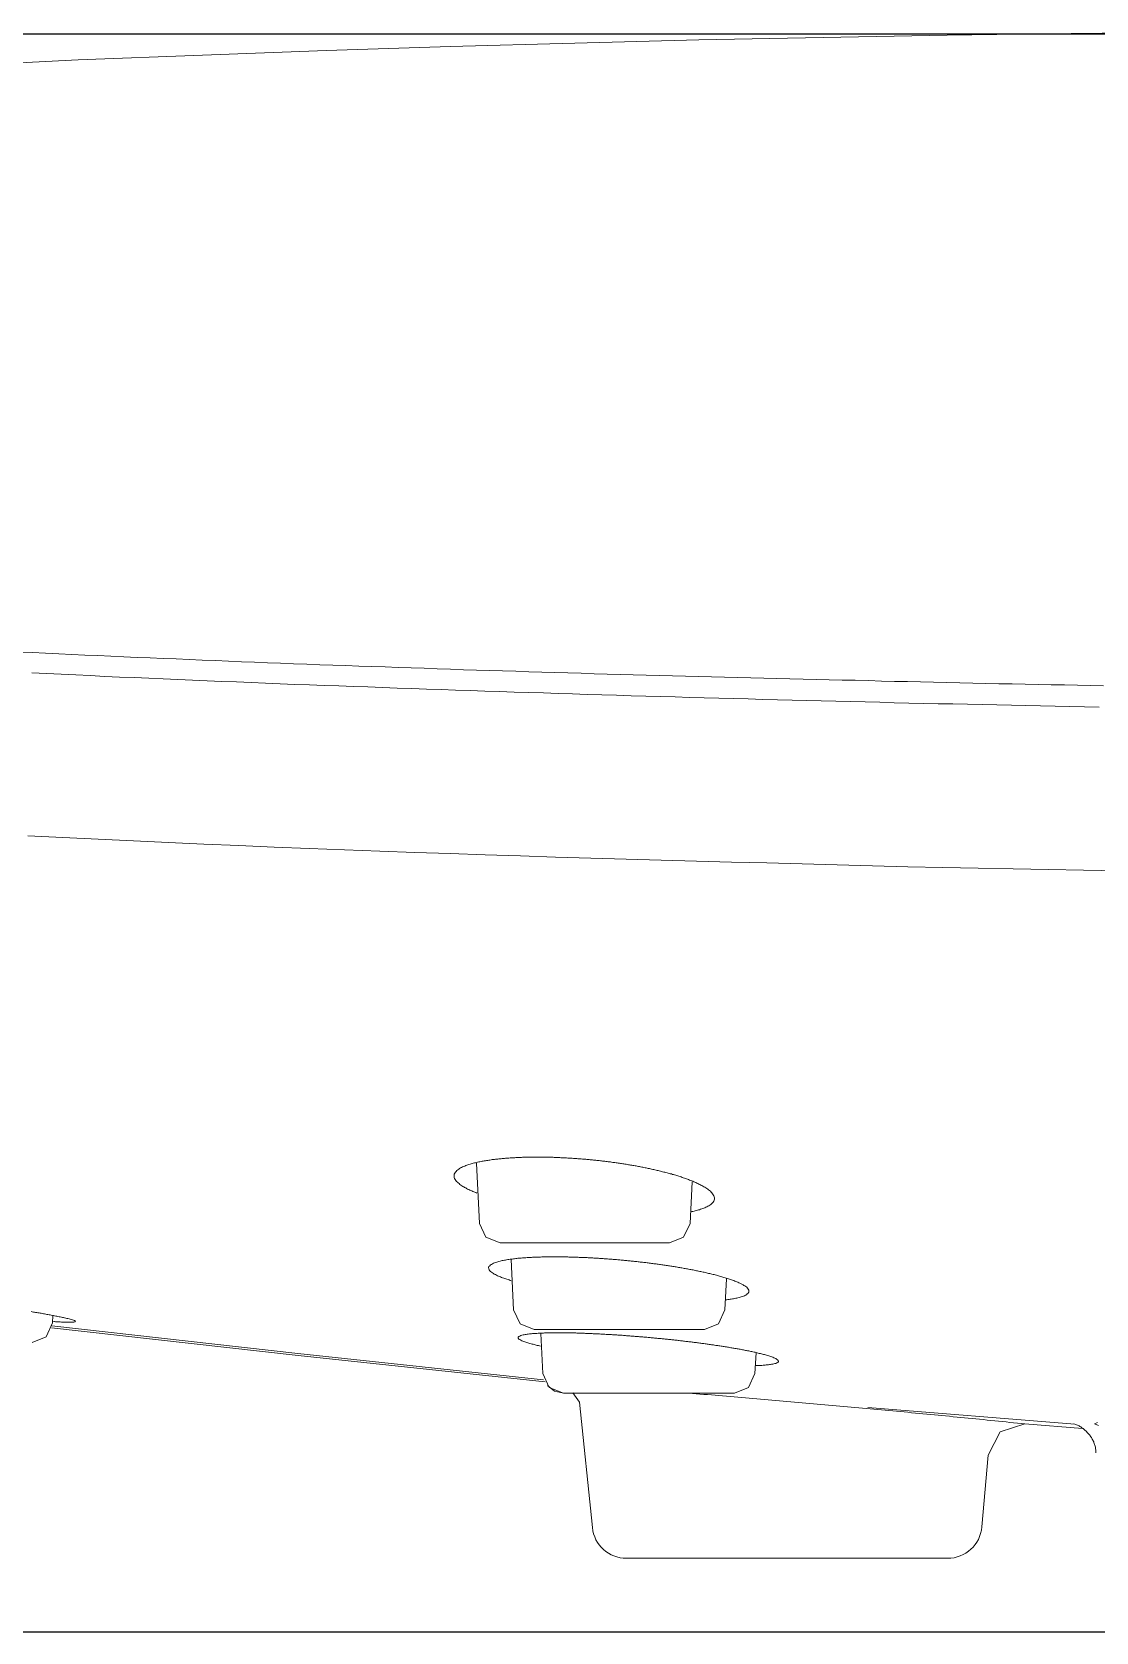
# Model space of a CAD drawing. Extents: x -5208 to -4788, y -2139 to -1842.
# Drawn here: x -5028.99 to -5013.46, y -1953.16 to -1929.83 of the extents above; entities that cross this region are included whole.
import ezdxf

# ---------------------------------------------------------------- set-up
doc = ezdxf.new("R2010")
doc.units = 0
doc.header["$LTSCALE"] = 7
doc.layers.add('D', color=2, linetype='CONTINUOUS')
doc.layers.add('Trimetric', color=7, linetype='CONTINUOUS')

msp = doc.modelspace()

# ---------------------------------------------------------------- linework, layer by layer
at = {"layer": 'D'}
for p, q in [((-5003.92, -1929.863), (-5074.731, -1929.863)), ((-5006.358, -1953.165), (-5074.731, -1953.165))]:
    msp.add_line(p, q, dxfattribs=at)
at = {"layer": 'Trimetric', "color": 0, "linetype": 'Continuous', "lineweight": 18}
for points in [[(-5030.124, -1930.327), (-5028.314, -1930.237), (-5026.503, -1930.166), (-5024.692, -1930.1), (-5022.881, -1930.042), (-5021.07, -1929.992), (-5019.258, -1929.944), (-5017.446, -1929.909), (-5015.635, -1929.874), (-5013.823, -1929.853), (-5012.011, -1929.833), (-5010.199, -1929.829), (-5008.386, -1929.837), (-5006.574, -1929.845), (-5004.762, -1929.853), (-5002.95, -1929.862), (-5001.139, -1929.913), (-4999.327, -1929.964), (-4997.516, -1930.016), (-4995.705, -1930.067), (-4993.894, -1930.138), (-4992.084, -1930.232), (-4990.275, -1930.326)], [(-5029.172, -1938.872), (-5028.981, -1938.881), (-5028.791, -1938.889), (-5028.6, -1938.898), (-5028.41, -1938.907), (-5028.219, -1938.916), (-5028.029, -1938.925), (-5027.838, -1938.934), (-5027.648, -1938.943), (-5027.457, -1938.951), (-5027.267, -1938.959), (-5027.076, -1938.967), (-5026.886, -1938.974), (-5026.695, -1938.982), (-5026.505, -1938.99), (-5026.314, -1938.997), (-5026.124, -1939.005), (-5025.933, -1939.013), (-5025.743, -1939.02), (-5025.552, -1939.028), (-5025.362, -1939.036), (-5025.171, -1939.043), (-5024.981, -1939.05), (-5024.79, -1939.057), (-5024.599, -1939.064), (-5024.409, -1939.07), (-5024.218, -1939.077), (-5024.028, -1939.084), (-5023.837, -1939.09), (-5023.647, -1939.097), (-5023.456, -1939.104), (-5023.266, -1939.11), (-5023.075, -1939.117), (-5022.884, -1939.124), (-5022.694, -1939.13), (-5022.503, -1939.136), (-5022.313, -1939.142), (-5022.122, -1939.147), (-5021.931, -1939.153), (-5021.741, -1939.159), (-5021.55, -1939.165), (-5021.36, -1939.171), (-5021.169, -1939.176), (-5020.978, -1939.182), (-5020.788, -1939.188), (-5020.597, -1939.194), (-5020.407, -1939.2), (-5020.216, -1939.204), (-5020.025, -1939.209), (-5019.835, -1939.214), (-5019.644, -1939.219), (-5019.454, -1939.223), (-5019.263, -1939.228), (-5019.072, -1939.233), (-5018.882, -1939.238), (-5018.691, -1939.243), (-5018.5, -1939.247), (-5018.31, -1939.252), (-5018.119, -1939.257), (-5017.929, -1939.262), (-5017.738, -1939.266), (-5017.547, -1939.271), (-5017.357, -1939.276), (-5017.166, -1939.281), (-5016.975, -1939.285), (-5016.785, -1939.29), (-5016.594, -1939.295), (-5016.404, -1939.3), (-5016.213, -1939.304), (-5016.022, -1939.309), (-5015.832, -1939.314), (-5015.641, -1939.319), (-5015.45, -1939.323), (-5015.26, -1939.326), (-5015.069, -1939.33), (-5014.879, -1939.334), (-5014.688, -1939.338), (-5014.497, -1939.342), (-5014.307, -1939.346), (-5014.116, -1939.35), (-5013.925, -1939.353), (-5013.735, -1939.357), (-5013.544, -1939.361), (-5013.353, -1939.365)], [(-5028.992, -1939.175), (-5028.778, -1939.186), (-5028.565, -1939.196), (-5028.352, -1939.206), (-5028.139, -1939.217), (-5027.926, -1939.227), (-5027.712, -1939.237), (-5027.499, -1939.246), (-5027.286, -1939.255), (-5027.073, -1939.264), (-5026.859, -1939.273), (-5026.646, -1939.282), (-5026.433, -1939.291), (-5026.219, -1939.3), (-5026.006, -1939.309), (-5025.793, -1939.318), (-5025.58, -1939.327), (-5025.366, -1939.336), (-5025.153, -1939.344), (-5024.94, -1939.351), (-5024.726, -1939.359), (-5024.513, -1939.367), (-5024.3, -1939.375), (-5024.087, -1939.382), (-5023.873, -1939.39), (-5023.66, -1939.398), (-5023.447, -1939.406), (-5023.233, -1939.414), (-5023.02, -1939.421), (-5022.807, -1939.429), (-5022.593, -1939.435), (-5022.38, -1939.442), (-5022.167, -1939.449), (-5021.953, -1939.456), (-5021.74, -1939.463), (-5021.527, -1939.469), (-5021.313, -1939.476), (-5021.1, -1939.483), (-5020.887, -1939.49), (-5020.673, -1939.496), (-5020.46, -1939.503), (-5020.246, -1939.509), (-5020.033, -1939.515), (-5019.82, -1939.522), (-5019.606, -1939.528), (-5019.393, -1939.534), (-5019.18, -1939.54), (-5018.966, -1939.546), (-5018.753, -1939.551), (-5018.54, -1939.557), (-5018.326, -1939.563), (-5018.113, -1939.569), (-5017.899, -1939.574), (-5017.686, -1939.58), (-5017.473, -1939.585), (-5017.259, -1939.59), (-5017.046, -1939.596), (-5016.832, -1939.601), (-5016.619, -1939.606), (-5016.406, -1939.611), (-5016.192, -1939.616), (-5015.979, -1939.621), (-5015.765, -1939.626), (-5015.552, -1939.63), (-5015.339, -1939.635), (-5015.125, -1939.639), (-5014.912, -1939.644), (-5014.698, -1939.648), (-5014.485, -1939.653), (-5014.272, -1939.657), (-5014.058, -1939.662), (-5013.845, -1939.666), (-5013.631, -1939.671), (-5013.418, -1939.675)], [(-5022.496, -1946.763), (-5022.511, -1946.757), (-5022.527, -1946.751), (-5022.542, -1946.745), (-5022.557, -1946.738), (-5022.572, -1946.732), (-5022.587, -1946.725), (-5022.602, -1946.719), (-5022.617, -1946.712), (-5022.632, -1946.704), (-5022.647, -1946.697), (-5022.661, -1946.689), (-5022.676, -1946.681), (-5022.69, -1946.673), (-5022.704, -1946.665), (-5022.718, -1946.656), (-5022.732, -1946.647), (-5022.745, -1946.637), (-5022.758, -1946.626), (-5022.77, -1946.615), (-5022.782, -1946.604), (-5022.795, -1946.593), (-5022.804, -1946.58), (-5022.813, -1946.566), (-5022.822, -1946.552), (-5022.828, -1946.537), (-5022.83, -1946.52), (-5022.83, -1946.504), (-5022.827, -1946.488), (-5022.82, -1946.473), (-5022.81, -1946.46), (-5022.8, -1946.447), (-5022.789, -1946.435), (-5022.775, -1946.425), (-5022.762, -1946.415), (-5022.749, -1946.405), (-5022.735, -1946.397), (-5022.72, -1946.389), (-5022.706, -1946.382), (-5022.691, -1946.375), (-5022.675, -1946.369), (-5022.66, -1946.363), (-5022.644, -1946.357), (-5022.629, -1946.352), (-5022.613, -1946.346), (-5022.597, -1946.342), (-5022.582, -1946.337), (-5022.566, -1946.333), (-5022.55, -1946.329), (-5022.534, -1946.324), (-5022.518, -1946.32), (-5022.502, -1946.316), (-5022.486, -1946.313), (-5022.47, -1946.31), (-5022.453, -1946.306), (-5022.437, -1946.303), (-5022.421, -1946.3), (-5022.405, -1946.296), (-5022.389, -1946.294), (-5022.372, -1946.291), (-5022.356, -1946.288), (-5022.34, -1946.286), (-5022.324, -1946.283), (-5022.307, -1946.281), (-5022.291, -1946.279), (-5022.275, -1946.276), (-5022.258, -1946.274), (-5022.242, -1946.272), (-5022.226, -1946.27), (-5022.209, -1946.268), (-5022.193, -1946.267), (-5022.176, -1946.265), (-5022.16, -1946.263), (-5022.144, -1946.262), (-5022.127, -1946.26), (-5022.111, -1946.259), (-5022.094, -1946.257), (-5022.078, -1946.256), (-5022.061, -1946.255), (-5022.045, -1946.253), (-5022.029, -1946.252), (-5022.012, -1946.251), (-5021.996, -1946.25), (-5021.979, -1946.249), (-5021.963, -1946.248), (-5021.946, -1946.247), (-5021.93, -1946.246), (-5021.913, -1946.245), (-5021.897, -1946.245), (-5021.88, -1946.244), (-5021.864, -1946.243), (-5021.847, -1946.243), (-5021.831, -1946.242), (-5021.814, -1946.242), (-5021.798, -1946.241), (-5021.782, -1946.241), (-5021.765, -1946.241), (-5021.749, -1946.241), (-5021.732, -1946.24), (-5021.716, -1946.24), (-5021.699, -1946.24), (-5021.683, -1946.239), (-5021.666, -1946.239), (-5021.65, -1946.239), (-5021.633, -1946.239), (-5021.617, -1946.239), (-5021.6, -1946.239), (-5021.584, -1946.239), (-5021.567, -1946.239), (-5021.551, -1946.24), (-5021.534, -1946.24), (-5021.518, -1946.24), (-5021.501, -1946.24), (-5021.485, -1946.24), (-5021.468, -1946.24), (-5021.452, -1946.241), (-5021.435, -1946.241), (-5021.419, -1946.242), (-5021.402, -1946.242), (-5021.386, -1946.242), (-5021.369, -1946.243), (-5021.353, -1946.244), (-5021.336, -1946.244), (-5021.32, -1946.245), (-5021.304, -1946.245), (-5021.287, -1946.246), (-5021.271, -1946.247), (-5021.254, -1946.247), (-5021.238, -1946.248), (-5021.221, -1946.249), (-5021.205, -1946.25), (-5021.188, -1946.251), (-5021.172, -1946.252), (-5021.155, -1946.253), (-5021.139, -1946.254), (-5021.122, -1946.255), (-5021.106, -1946.256), (-5021.089, -1946.257), (-5021.073, -1946.258), (-5021.057, -1946.259), (-5021.04, -1946.26), (-5021.024, -1946.262), (-5021.007, -1946.263), (-5020.991, -1946.264), (-5020.974, -1946.265), (-5020.958, -1946.267), (-5020.942, -1946.268), (-5020.925, -1946.269), (-5020.909, -1946.271), (-5020.892, -1946.272), (-5020.876, -1946.274), (-5020.859, -1946.275), (-5020.843, -1946.277), (-5020.827, -1946.278), (-5020.81, -1946.28), (-5020.794, -1946.282), (-5020.777, -1946.283), (-5020.761, -1946.285), (-5020.745, -1946.287), (-5020.728, -1946.289), (-5020.712, -1946.29), (-5020.695, -1946.292), (-5020.679, -1946.294), (-5020.663, -1946.296), (-5020.646, -1946.298), (-5020.63, -1946.3), (-5020.614, -1946.302), (-5020.597, -1946.304), (-5020.581, -1946.306), (-5020.564, -1946.308), (-5020.548, -1946.31), (-5020.532, -1946.312), (-5020.515, -1946.315), (-5020.499, -1946.317), (-5020.483, -1946.319), (-5020.466, -1946.321), (-5020.45, -1946.324), (-5020.434, -1946.326), (-5020.417, -1946.328), (-5020.401, -1946.331), (-5020.385, -1946.333), (-5020.369, -1946.336), (-5020.352, -1946.338), (-5020.336, -1946.341), (-5020.32, -1946.344), (-5020.303, -1946.346), (-5020.287, -1946.349), (-5020.271, -1946.351), (-5020.255, -1946.354), (-5020.238, -1946.357), (-5020.222, -1946.36), (-5020.206, -1946.363), (-5020.19, -1946.365), (-5020.173, -1946.368), (-5020.157, -1946.371), (-5020.141, -1946.374), (-5020.125, -1946.377), (-5020.109, -1946.38), (-5020.092, -1946.384), (-5020.076, -1946.387), (-5020.06, -1946.39), (-5020.044, -1946.393), (-5020.028, -1946.397), (-5020.012, -1946.4), (-5019.996, -1946.404), (-5019.979, -1946.407), (-5019.963, -1946.411), (-5019.947, -1946.414), (-5019.931, -1946.418), (-5019.915, -1946.421), (-5019.899, -1946.425), (-5019.883, -1946.428), (-5019.867, -1946.432), (-5019.851, -1946.436), (-5019.835, -1946.44), (-5019.819, -1946.444), (-5019.803, -1946.448), (-5019.787, -1946.452), (-5019.771, -1946.456), (-5019.755, -1946.46), (-5019.739, -1946.464), (-5019.723, -1946.468), (-5019.707, -1946.472), (-5019.691, -1946.477), (-5019.675, -1946.481), (-5019.659, -1946.485), (-5019.643, -1946.49), (-5019.627, -1946.494), (-5019.612, -1946.499), (-5019.596, -1946.504), (-5019.58, -1946.509), (-5019.564, -1946.513), (-5019.549, -1946.518), (-5019.533, -1946.523), (-5019.517, -1946.528), (-5019.502, -1946.534), (-5019.486, -1946.539), (-5019.47, -1946.544), (-5019.455, -1946.55), (-5019.439, -1946.556), (-5019.424, -1946.562), (-5019.409, -1946.567), (-5019.393, -1946.573), (-5019.378, -1946.579), (-5019.362, -1946.585), (-5019.347, -1946.591), (-5019.332, -1946.598), (-5019.317, -1946.604), (-5019.302, -1946.611), (-5019.287, -1946.618), (-5019.272, -1946.625), (-5019.257, -1946.631), (-5019.242, -1946.639), (-5019.227, -1946.646), (-5019.213, -1946.654), (-5019.198, -1946.662), (-5019.184, -1946.67), (-5019.17, -1946.679), (-5019.156, -1946.688), (-5019.142, -1946.697), (-5019.129, -1946.706), (-5019.116, -1946.716), (-5019.103, -1946.727), (-5019.09, -1946.737), (-5019.079, -1946.749), (-5019.067, -1946.761), (-5019.057, -1946.774), (-5019.048, -1946.788), (-5019.04, -1946.802), (-5019.035, -1946.817), (-5019.031, -1946.834), (-5019.032, -1946.85), (-5019.035, -1946.866), (-5019.041, -1946.881), (-5019.05, -1946.896), (-5019.06, -1946.908), (-5019.072, -1946.92), (-5019.084, -1946.931), (-5019.098, -1946.94), (-5019.112, -1946.949), (-5019.126, -1946.956), (-5019.141, -1946.964), (-5019.156, -1946.971), (-5019.171, -1946.978), (-5019.186, -1946.984), (-5019.202, -1946.989), (-5019.217, -1946.995), (-5019.233, -1947), (-5019.248, -1947.006), (-5019.264, -1947.01), (-5019.28, -1947.015), (-5019.296, -1947.019), (-5019.312, -1947.023), (-5019.328, -1947.027), (-5019.344, -1947.031), (-5019.36, -1947.034), (-5019.376, -1947.037)], [(-5022.459, -1947.205), (-5022.505, -1946.327)], [(-5019.355, -1946.598), (-5019.387, -1947.205)], [(-5022.16, -1947.49), (-5022.366, -1947.407), (-5022.459, -1947.206)], [(-5019.686, -1947.49), (-5019.48, -1947.407), (-5019.387, -1947.206)], [(-5022.16, -1947.49), (-5022.138, -1947.49), (-5022.117, -1947.49), (-5022.096, -1947.49), (-5022.074, -1947.49), (-5022.053, -1947.49), (-5022.032, -1947.49), (-5022.01, -1947.49), (-5021.989, -1947.49), (-5021.968, -1947.49), (-5021.946, -1947.49), (-5021.925, -1947.49), (-5021.904, -1947.49), (-5021.883, -1947.49), (-5021.861, -1947.49), (-5021.84, -1947.49), (-5021.819, -1947.49), (-5021.797, -1947.49), (-5021.776, -1947.49), (-5021.755, -1947.49), (-5021.733, -1947.49), (-5021.712, -1947.49), (-5021.691, -1947.49), (-5021.669, -1947.49), (-5021.648, -1947.49), (-5021.627, -1947.49), (-5021.605, -1947.49), (-5021.584, -1947.49), (-5021.563, -1947.49), (-5021.541, -1947.49), (-5021.52, -1947.49), (-5021.499, -1947.49), (-5021.477, -1947.49), (-5021.456, -1947.49), (-5021.435, -1947.49), (-5021.413, -1947.49), (-5021.392, -1947.49), (-5021.371, -1947.49), (-5021.349, -1947.49), (-5021.328, -1947.49), (-5021.307, -1947.49), (-5021.285, -1947.49), (-5021.264, -1947.49), (-5021.243, -1947.49), (-5021.221, -1947.49), (-5021.2, -1947.49), (-5021.179, -1947.49), (-5021.158, -1947.49), (-5021.136, -1947.49), (-5021.115, -1947.49), (-5021.094, -1947.49), (-5021.072, -1947.49), (-5021.051, -1947.49), (-5021.03, -1947.49), (-5021.008, -1947.49), (-5020.987, -1947.49), (-5020.966, -1947.49), (-5020.944, -1947.49), (-5020.923, -1947.49), (-5020.902, -1947.49), (-5020.88, -1947.49), (-5020.859, -1947.49), (-5020.838, -1947.49), (-5020.816, -1947.49), (-5020.795, -1947.49), (-5020.774, -1947.49), (-5020.752, -1947.49), (-5020.731, -1947.49), (-5020.71, -1947.49), (-5020.688, -1947.49), (-5020.667, -1947.49), (-5020.646, -1947.49), (-5020.624, -1947.49), (-5020.603, -1947.49), (-5020.582, -1947.49), (-5020.56, -1947.49), (-5020.539, -1947.49), (-5020.518, -1947.49), (-5020.496, -1947.49), (-5020.475, -1947.49), (-5020.454, -1947.49), (-5020.432, -1947.49), (-5020.411, -1947.49), (-5020.39, -1947.49), (-5020.369, -1947.49), (-5020.347, -1947.49), (-5020.326, -1947.49), (-5020.305, -1947.49), (-5020.283, -1947.49), (-5020.262, -1947.49), (-5020.241, -1947.49), (-5020.219, -1947.49), (-5020.198, -1947.49), (-5020.177, -1947.49), (-5020.155, -1947.49), (-5020.134, -1947.49), (-5020.113, -1947.49), (-5020.091, -1947.49), (-5020.07, -1947.49), (-5020.049, -1947.49), (-5020.027, -1947.49), (-5020.006, -1947.49), (-5019.985, -1947.49), (-5019.963, -1947.49), (-5019.942, -1947.49), (-5019.921, -1947.49), (-5019.899, -1947.49), (-5019.878, -1947.49), (-5019.857, -1947.49), (-5019.835, -1947.49), (-5019.814, -1947.49), (-5019.793, -1947.49), (-5019.771, -1947.49), (-5019.75, -1947.49), (-5019.729, -1947.49), (-5019.707, -1947.49), (-5019.686, -1947.49)], [(-5021.996, -1948.041), (-5022.012, -1948.036), (-5022.028, -1948.031), (-5022.043, -1948.026), (-5022.059, -1948.021), (-5022.075, -1948.016), (-5022.091, -1948.01), (-5022.106, -1948.005), (-5022.122, -1947.999), (-5022.137, -1947.993), (-5022.153, -1947.987), (-5022.168, -1947.981), (-5022.183, -1947.974), (-5022.198, -1947.968), (-5022.213, -1947.961), (-5022.228, -1947.953), (-5022.243, -1947.945), (-5022.257, -1947.936), (-5022.271, -1947.927), (-5022.284, -1947.918), (-5022.297, -1947.907), (-5022.308, -1947.895), (-5022.319, -1947.882), (-5022.325, -1947.867), (-5022.326, -1947.851), (-5022.321, -1947.835), (-5022.31, -1947.823), (-5022.298, -1947.812), (-5022.284, -1947.803), (-5022.269, -1947.795), (-5022.255, -1947.787), (-5022.239, -1947.781), (-5022.224, -1947.775), (-5022.208, -1947.77), (-5022.192, -1947.765), (-5022.176, -1947.761), (-5022.16, -1947.756), (-5022.144, -1947.753), (-5022.128, -1947.749), (-5022.112, -1947.746), (-5022.095, -1947.743), (-5022.079, -1947.74), (-5022.063, -1947.737), (-5022.046, -1947.734), (-5022.03, -1947.732), (-5022.014, -1947.729), (-5021.997, -1947.727), (-5021.981, -1947.725), (-5021.964, -1947.723), (-5021.948, -1947.721), (-5021.931, -1947.719), (-5021.915, -1947.717), (-5021.899, -1947.715), (-5021.882, -1947.714), (-5021.866, -1947.712), (-5021.849, -1947.711), (-5021.833, -1947.71), (-5021.816, -1947.708), (-5021.8, -1947.707), (-5021.783, -1947.706), (-5021.766, -1947.705), (-5021.75, -1947.704), (-5021.733, -1947.703), (-5021.717, -1947.702), (-5021.7, -1947.701), (-5021.684, -1947.7), (-5021.667, -1947.7), (-5021.651, -1947.699), (-5021.634, -1947.698), (-5021.618, -1947.698), (-5021.601, -1947.697), (-5021.584, -1947.696), (-5021.568, -1947.696), (-5021.551, -1947.695), (-5021.535, -1947.695), (-5021.518, -1947.695), (-5021.502, -1947.694), (-5021.485, -1947.694), (-5021.468, -1947.694), (-5021.452, -1947.694), (-5021.435, -1947.694), (-5021.419, -1947.693), (-5021.402, -1947.693), (-5021.386, -1947.693), (-5021.369, -1947.693), (-5021.352, -1947.693), (-5021.336, -1947.693), (-5021.319, -1947.693), (-5021.303, -1947.694), (-5021.286, -1947.694), (-5021.27, -1947.694), (-5021.253, -1947.694), (-5021.236, -1947.695), (-5021.22, -1947.695), (-5021.203, -1947.695), (-5021.187, -1947.695), (-5021.17, -1947.695), (-5021.154, -1947.696), (-5021.137, -1947.696), (-5021.12, -1947.697), (-5021.104, -1947.697), (-5021.087, -1947.698), (-5021.071, -1947.698), (-5021.054, -1947.699), (-5021.038, -1947.699), (-5021.021, -1947.7), (-5021.005, -1947.701), (-5020.988, -1947.701), (-5020.971, -1947.702), (-5020.955, -1947.702), (-5020.938, -1947.703), (-5020.922, -1947.704), (-5020.905, -1947.705), (-5020.889, -1947.705), (-5020.872, -1947.706), (-5020.856, -1947.707), (-5020.839, -1947.708), (-5020.822, -1947.709), (-5020.806, -1947.71), (-5020.789, -1947.711), (-5020.773, -1947.712), (-5020.756, -1947.713), (-5020.74, -1947.714), (-5020.723, -1947.715), (-5020.707, -1947.716), (-5020.69, -1947.717), (-5020.674, -1947.718), (-5020.657, -1947.719), (-5020.641, -1947.72), (-5020.624, -1947.721), (-5020.608, -1947.723), (-5020.591, -1947.724), (-5020.574, -1947.725), (-5020.558, -1947.726), (-5020.541, -1947.728), (-5020.525, -1947.729), (-5020.508, -1947.73), (-5020.492, -1947.732), (-5020.475, -1947.733), (-5020.459, -1947.734), (-5020.442, -1947.736), (-5020.426, -1947.737), (-5020.409, -1947.739), (-5020.393, -1947.74), (-5020.376, -1947.742), (-5020.36, -1947.743), (-5020.343, -1947.745), (-5020.327, -1947.746), (-5020.31, -1947.748), (-5020.294, -1947.75), (-5020.277, -1947.751), (-5020.261, -1947.753), (-5020.244, -1947.754), (-5020.228, -1947.756), (-5020.211, -1947.758), (-5020.195, -1947.76), (-5020.178, -1947.761), (-5020.162, -1947.763), (-5020.146, -1947.765), (-5020.129, -1947.767), (-5020.113, -1947.769), (-5020.096, -1947.77), (-5020.08, -1947.772), (-5020.063, -1947.774), (-5020.047, -1947.776), (-5020.03, -1947.778), (-5020.014, -1947.78), (-5019.997, -1947.782), (-5019.981, -1947.784), (-5019.965, -1947.786), (-5019.948, -1947.789), (-5019.932, -1947.791), (-5019.915, -1947.793), (-5019.899, -1947.795), (-5019.882, -1947.797), (-5019.866, -1947.799), (-5019.85, -1947.802), (-5019.833, -1947.804), (-5019.817, -1947.806), (-5019.8, -1947.809), (-5019.784, -1947.811), (-5019.768, -1947.813), (-5019.751, -1947.816), (-5019.735, -1947.818), (-5019.718, -1947.821), (-5019.702, -1947.823), (-5019.686, -1947.825), (-5019.669, -1947.828), (-5019.653, -1947.831), (-5019.636, -1947.833), (-5019.62, -1947.836), (-5019.604, -1947.838), (-5019.587, -1947.841), (-5019.571, -1947.844), (-5019.555, -1947.847), (-5019.538, -1947.849), (-5019.522, -1947.852), (-5019.506, -1947.855), (-5019.489, -1947.858), (-5019.473, -1947.861), (-5019.457, -1947.864), (-5019.44, -1947.867), (-5019.424, -1947.87), (-5019.408, -1947.873), (-5019.392, -1947.876), (-5019.375, -1947.879), (-5019.359, -1947.882), (-5019.343, -1947.885), (-5019.327, -1947.889), (-5019.31, -1947.892), (-5019.294, -1947.895), (-5019.278, -1947.898), (-5019.262, -1947.902), (-5019.245, -1947.905), (-5019.229, -1947.908), (-5019.213, -1947.912), (-5019.197, -1947.915), (-5019.181, -1947.919), (-5019.164, -1947.922), (-5019.148, -1947.926), (-5019.132, -1947.93), (-5019.116, -1947.934), (-5019.1, -1947.937), (-5019.084, -1947.941), (-5019.068, -1947.945), (-5019.051, -1947.949), (-5019.035, -1947.953), (-5019.019, -1947.957), (-5019.003, -1947.961), (-5018.987, -1947.966), (-5018.971, -1947.97), (-5018.955, -1947.974), (-5018.939, -1947.979), (-5018.924, -1947.984), (-5018.908, -1947.988), (-5018.892, -1947.993), (-5018.876, -1947.998), (-5018.86, -1948.002), (-5018.844, -1948.007), (-5018.828, -1948.013), (-5018.813, -1948.018), (-5018.797, -1948.023), (-5018.781, -1948.029), (-5018.766, -1948.034), (-5018.75, -1948.04), (-5018.735, -1948.046), (-5018.719, -1948.052), (-5018.704, -1948.058), (-5018.689, -1948.064), (-5018.673, -1948.071), (-5018.658, -1948.078), (-5018.643, -1948.085), (-5018.629, -1948.093), (-5018.614, -1948.101), (-5018.6, -1948.109), (-5018.586, -1948.118), (-5018.573, -1948.128), (-5018.56, -1948.138), (-5018.548, -1948.15), (-5018.537, -1948.163), (-5018.53, -1948.177), (-5018.527, -1948.194), (-5018.53, -1948.21), (-5018.539, -1948.224), (-5018.551, -1948.235), (-5018.564, -1948.245), (-5018.578, -1948.254), (-5018.593, -1948.261), (-5018.608, -1948.267), (-5018.624, -1948.272), (-5018.64, -1948.277), (-5018.656, -1948.282), (-5018.672, -1948.287), (-5018.688, -1948.291), (-5018.704, -1948.294), (-5018.72, -1948.298), (-5018.736, -1948.301), (-5018.753, -1948.305), (-5018.769, -1948.307), (-5018.785, -1948.31), (-5018.802, -1948.313), (-5018.818, -1948.315), (-5018.834, -1948.317), (-5018.851, -1948.319), (-5018.867, -1948.321)], [(-5021.961, -1948.467), (-5021.999, -1947.734)], [(-5018.853, -1948.012), (-5018.877, -1948.467)], [(-5029.001, -1948.492), (-5028.985, -1948.495), (-5028.969, -1948.498), (-5028.952, -1948.5), (-5028.936, -1948.503), (-5028.92, -1948.506), (-5028.903, -1948.509), (-5028.887, -1948.512), (-5028.871, -1948.514), (-5028.854, -1948.517), (-5028.838, -1948.52), (-5028.822, -1948.523), (-5028.805, -1948.526), (-5028.789, -1948.529), (-5028.773, -1948.532), (-5028.757, -1948.535), (-5028.74, -1948.538), (-5028.724, -1948.541), (-5028.708, -1948.544), (-5028.691, -1948.547), (-5028.675, -1948.55), (-5028.659, -1948.554), (-5028.642, -1948.557), (-5028.626, -1948.56), (-5028.61, -1948.563), (-5028.594, -1948.566), (-5028.577, -1948.57), (-5028.561, -1948.573), (-5028.545, -1948.577), (-5028.529, -1948.58), (-5028.513, -1948.584), (-5028.496, -1948.588), (-5028.48, -1948.591), (-5028.464, -1948.595), (-5028.448, -1948.599), (-5028.432, -1948.604), (-5028.416, -1948.608), (-5028.4, -1948.613), (-5028.385, -1948.618), (-5028.369, -1948.624), (-5028.355, -1948.632), (-5028.363, -1948.643), (-5028.379, -1948.646), (-5028.395, -1948.647), (-5028.412, -1948.648), (-5028.429, -1948.648), (-5028.445, -1948.648), (-5028.462, -1948.647), (-5028.478, -1948.647), (-5028.495, -1948.647), (-5028.511, -1948.646), (-5028.528, -1948.645), (-5028.545, -1948.645), (-5028.561, -1948.644), (-5028.578, -1948.643), (-5028.594, -1948.642), (-5028.611, -1948.641), (-5028.627, -1948.64), (-5028.644, -1948.639), (-5028.66, -1948.638), (-5028.677, -1948.637)], [(-5021.661, -1948.751), (-5021.867, -1948.668), (-5021.961, -1948.467)], [(-5019.176, -1948.751), (-5018.97, -1948.668), (-5018.877, -1948.467)], [(-5028.989, -1948.942), (-5028.782, -1948.86), (-5028.689, -1948.658)], [(-5028.989, -1948.942), (-5028.782, -1948.86), (-5028.689, -1948.658)], [(-5028.704, -1948.728), (-5025.103, -1949.13), (-5021.499, -1949.516)], [(-5021.523, -1949.486), (-5025.112, -1949.102), (-5028.7, -1948.7)], [(-5028.684, -1948.551), (-5028.689, -1948.658)], [(-5021.569, -1948.994), (-5021.585, -1948.991), (-5021.6, -1948.987), (-5021.616, -1948.984), (-5021.631, -1948.98), (-5021.646, -1948.977), (-5021.662, -1948.973), (-5021.677, -1948.969), (-5021.692, -1948.965), (-5021.707, -1948.961), (-5021.723, -1948.957), (-5021.738, -1948.953), (-5021.753, -1948.948), (-5021.768, -1948.944), (-5021.783, -1948.939), (-5021.798, -1948.934), (-5021.813, -1948.928), (-5021.827, -1948.922), (-5021.842, -1948.916), (-5021.856, -1948.91), (-5021.87, -1948.901), (-5021.883, -1948.893), (-5021.893, -1948.881), (-5021.894, -1948.866), (-5021.883, -1948.855), (-5021.869, -1948.848), (-5021.855, -1948.842), (-5021.84, -1948.838), (-5021.824, -1948.833), (-5021.809, -1948.83), (-5021.794, -1948.827), (-5021.778, -1948.824), (-5021.762, -1948.822), (-5021.747, -1948.82), (-5021.731, -1948.818), (-5021.715, -1948.816), (-5021.7, -1948.815), (-5021.684, -1948.813), (-5021.668, -1948.812), (-5021.653, -1948.811), (-5021.637, -1948.81), (-5021.621, -1948.809), (-5021.605, -1948.808), (-5021.59, -1948.807), (-5021.574, -1948.806), (-5021.558, -1948.806), (-5021.542, -1948.805), (-5021.527, -1948.805), (-5021.511, -1948.804), (-5021.495, -1948.803), (-5021.479, -1948.803), (-5021.464, -1948.802), (-5021.448, -1948.802), (-5021.432, -1948.802), (-5021.416, -1948.802), (-5021.4, -1948.801), (-5021.385, -1948.801), (-5021.369, -1948.801), (-5021.353, -1948.801), (-5021.337, -1948.801), (-5021.322, -1948.801), (-5021.306, -1948.801), (-5021.29, -1948.801), (-5021.274, -1948.801), (-5021.258, -1948.801), (-5021.243, -1948.801), (-5021.227, -1948.801), (-5021.211, -1948.801), (-5021.195, -1948.802), (-5021.18, -1948.802), (-5021.164, -1948.802), (-5021.148, -1948.802), (-5021.132, -1948.803), (-5021.117, -1948.803), (-5021.101, -1948.803), (-5021.085, -1948.804), (-5021.069, -1948.804), (-5021.053, -1948.804), (-5021.038, -1948.805), (-5021.022, -1948.805), (-5021.006, -1948.806), (-5020.99, -1948.806), (-5020.975, -1948.807), (-5020.959, -1948.807), (-5020.943, -1948.808), (-5020.927, -1948.808), (-5020.912, -1948.809), (-5020.896, -1948.81), (-5020.88, -1948.81), (-5020.864, -1948.811), (-5020.849, -1948.812), (-5020.833, -1948.812), (-5020.817, -1948.813), (-5020.801, -1948.814), (-5020.786, -1948.815), (-5020.77, -1948.815), (-5020.754, -1948.816), (-5020.738, -1948.817), (-5020.723, -1948.817), (-5020.707, -1948.818), (-5020.691, -1948.819), (-5020.675, -1948.82), (-5020.66, -1948.821), (-5020.644, -1948.822), (-5020.628, -1948.823), (-5020.612, -1948.824), (-5020.597, -1948.824), (-5020.581, -1948.825), (-5020.565, -1948.826), (-5020.549, -1948.827), (-5020.534, -1948.828), (-5020.518, -1948.829), (-5020.502, -1948.83), (-5020.486, -1948.831), (-5020.471, -1948.832), (-5020.455, -1948.833), (-5020.439, -1948.834), (-5020.423, -1948.835), (-5020.408, -1948.836), (-5020.392, -1948.837), (-5020.376, -1948.838), (-5020.36, -1948.84), (-5020.345, -1948.841), (-5020.329, -1948.842), (-5020.313, -1948.843), (-5020.298, -1948.844), (-5020.282, -1948.845), (-5020.266, -1948.846), (-5020.25, -1948.848), (-5020.235, -1948.849), (-5020.219, -1948.85), (-5020.203, -1948.851), (-5020.187, -1948.853), (-5020.172, -1948.854), (-5020.156, -1948.855), (-5020.14, -1948.856), (-5020.125, -1948.858), (-5020.109, -1948.859), (-5020.093, -1948.86), (-5020.077, -1948.862), (-5020.062, -1948.863), (-5020.046, -1948.864), (-5020.03, -1948.866), (-5020.015, -1948.867), (-5019.999, -1948.869), (-5019.983, -1948.87), (-5019.967, -1948.871), (-5019.952, -1948.873), (-5019.936, -1948.874), (-5019.92, -1948.876), (-5019.905, -1948.877), (-5019.889, -1948.879), (-5019.873, -1948.88), (-5019.858, -1948.882), (-5019.842, -1948.883), (-5019.826, -1948.885), (-5019.81, -1948.886), (-5019.795, -1948.888), (-5019.779, -1948.89), (-5019.763, -1948.891), (-5019.748, -1948.893), (-5019.732, -1948.894), (-5019.716, -1948.896), (-5019.701, -1948.898), (-5019.685, -1948.899), (-5019.669, -1948.901), (-5019.654, -1948.903), (-5019.638, -1948.904), (-5019.622, -1948.906), (-5019.607, -1948.908), (-5019.591, -1948.909), (-5019.575, -1948.911), (-5019.56, -1948.913), (-5019.544, -1948.915), (-5019.528, -1948.917), (-5019.513, -1948.918), (-5019.497, -1948.92), (-5019.481, -1948.922), (-5019.466, -1948.924), (-5019.45, -1948.926), (-5019.434, -1948.927), (-5019.419, -1948.929), (-5019.403, -1948.931), (-5019.387, -1948.933), (-5019.372, -1948.935), (-5019.356, -1948.937), (-5019.34, -1948.939), (-5019.325, -1948.941), (-5019.309, -1948.943), (-5019.293, -1948.945), (-5019.278, -1948.947), (-5019.262, -1948.949), (-5019.246, -1948.951), (-5019.231, -1948.953), (-5019.215, -1948.955), (-5019.199, -1948.957), (-5019.184, -1948.959), (-5019.168, -1948.961), (-5019.153, -1948.964), (-5019.137, -1948.966), (-5019.121, -1948.968), (-5019.106, -1948.97), (-5019.09, -1948.972), (-5019.075, -1948.975), (-5019.059, -1948.977), (-5019.043, -1948.979), (-5019.028, -1948.982), (-5019.012, -1948.984), (-5018.996, -1948.986), (-5018.981, -1948.988), (-5018.965, -1948.991), (-5018.95, -1948.993), (-5018.934, -1948.995), (-5018.919, -1948.998), (-5018.903, -1949), (-5018.887, -1949.003), (-5018.872, -1949.005), (-5018.856, -1949.008), (-5018.841, -1949.01), (-5018.825, -1949.013), (-5018.81, -1949.015), (-5018.794, -1949.018), (-5018.778, -1949.021), (-5018.763, -1949.023), (-5018.747, -1949.026), (-5018.732, -1949.029), (-5018.716, -1949.031), (-5018.701, -1949.034), (-5018.685, -1949.037), (-5018.67, -1949.04), (-5018.654, -1949.042), (-5018.639, -1949.045), (-5018.623, -1949.048), (-5018.608, -1949.051), (-5018.592, -1949.054), (-5018.577, -1949.057), (-5018.561, -1949.06), (-5018.546, -1949.063), (-5018.53, -1949.066), (-5018.515, -1949.07), (-5018.499, -1949.073), (-5018.484, -1949.076), (-5018.469, -1949.08), (-5018.453, -1949.083), (-5018.438, -1949.086), (-5018.422, -1949.09), (-5018.407, -1949.093), (-5018.392, -1949.097), (-5018.376, -1949.101), (-5018.361, -1949.105), (-5018.346, -1949.108), (-5018.33, -1949.112), (-5018.315, -1949.116), (-5018.3, -1949.12), (-5018.285, -1949.124), (-5018.27, -1949.129), (-5018.254, -1949.133), (-5018.239, -1949.138), (-5018.224, -1949.143), (-5018.209, -1949.148), (-5018.195, -1949.153), (-5018.18, -1949.158), (-5018.165, -1949.164), (-5018.151, -1949.171), (-5018.137, -1949.178), (-5018.123, -1949.186), (-5018.11, -1949.195), (-5018.099, -1949.206), (-5018.097, -1949.221), (-5018.107, -1949.233), (-5018.12, -1949.241), (-5018.135, -1949.247), (-5018.15, -1949.251), (-5018.165, -1949.255), (-5018.181, -1949.258), (-5018.196, -1949.261), (-5018.212, -1949.263), (-5018.227, -1949.265), (-5018.243, -1949.267), (-5018.259, -1949.269), (-5018.274, -1949.27), (-5018.29, -1949.272), (-5018.306, -1949.273), (-5018.322, -1949.275), (-5018.337, -1949.276), (-5018.353, -1949.277), (-5018.369, -1949.278), (-5018.385, -1949.278), (-5018.4, -1949.279), (-5018.416, -1949.28), (-5018.432, -1949.28)], [(-5021.661, -1948.751), (-5021.641, -1948.751), (-5021.62, -1948.751), (-5021.6, -1948.751), (-5021.579, -1948.751), (-5021.559, -1948.751), (-5021.539, -1948.751), (-5021.518, -1948.751), (-5021.498, -1948.751), (-5021.478, -1948.751), (-5021.457, -1948.751), (-5021.437, -1948.751), (-5021.417, -1948.751), (-5021.396, -1948.751), (-5021.376, -1948.751), (-5021.355, -1948.751), (-5021.335, -1948.751), (-5021.315, -1948.751), (-5021.294, -1948.751), (-5021.274, -1948.751), (-5021.254, -1948.751), (-5021.233, -1948.751), (-5021.213, -1948.751), (-5021.192, -1948.751), (-5021.172, -1948.751), (-5021.152, -1948.751), (-5021.131, -1948.751), (-5021.111, -1948.751), (-5021.091, -1948.751), (-5021.07, -1948.751), (-5021.05, -1948.751), (-5021.03, -1948.751), (-5021.009, -1948.751), (-5020.989, -1948.751), (-5020.968, -1948.751), (-5020.948, -1948.751), (-5020.928, -1948.751), (-5020.907, -1948.751), (-5020.887, -1948.751), (-5020.867, -1948.751), (-5020.846, -1948.751), (-5020.826, -1948.751), (-5020.806, -1948.751), (-5020.785, -1948.751), (-5020.765, -1948.751), (-5020.744, -1948.751), (-5020.724, -1948.751), (-5020.704, -1948.751), (-5020.683, -1948.751), (-5020.663, -1948.751), (-5020.643, -1948.751), (-5020.622, -1948.751), (-5020.602, -1948.751), (-5020.581, -1948.751), (-5020.561, -1948.751), (-5020.541, -1948.751), (-5020.52, -1948.751), (-5020.5, -1948.751), (-5020.48, -1948.751), (-5020.459, -1948.751), (-5020.439, -1948.751), (-5020.419, -1948.751), (-5020.398, -1948.751), (-5020.378, -1948.751), (-5020.357, -1948.751), (-5020.337, -1948.751), (-5020.317, -1948.751), (-5020.296, -1948.751), (-5020.276, -1948.751), (-5020.256, -1948.751), (-5020.235, -1948.751), (-5020.215, -1948.751), (-5020.194, -1948.751), (-5020.174, -1948.751), (-5020.154, -1948.751), (-5020.133, -1948.751), (-5020.113, -1948.751), (-5020.093, -1948.751), (-5020.072, -1948.751), (-5020.052, -1948.751), (-5020.032, -1948.751), (-5020.011, -1948.751), (-5019.991, -1948.751), (-5019.97, -1948.751), (-5019.95, -1948.751), (-5019.93, -1948.751), (-5019.909, -1948.751), (-5019.889, -1948.751), (-5019.869, -1948.751), (-5019.848, -1948.751), (-5019.828, -1948.751), (-5019.808, -1948.751), (-5019.787, -1948.751), (-5019.767, -1948.751), (-5019.746, -1948.751), (-5019.726, -1948.751), (-5019.706, -1948.751), (-5019.685, -1948.751), (-5019.665, -1948.751), (-5019.645, -1948.751), (-5019.624, -1948.751), (-5019.604, -1948.751), (-5019.583, -1948.751), (-5019.563, -1948.751), (-5019.543, -1948.751), (-5019.522, -1948.751), (-5019.502, -1948.751), (-5019.482, -1948.751), (-5019.461, -1948.751), (-5019.441, -1948.751), (-5019.421, -1948.751), (-5019.4, -1948.751), (-5019.38, -1948.751), (-5019.359, -1948.751), (-5019.339, -1948.751), (-5019.319, -1948.751), (-5019.298, -1948.751), (-5019.278, -1948.751), (-5019.258, -1948.751), (-5019.237, -1948.751), (-5019.217, -1948.751), (-5019.197, -1948.751), (-5019.176, -1948.751)], [(-5021.535, -1949.397), (-5021.566, -1948.81)], [(-5018.424, -1949.094), (-5018.44, -1949.397)], [(-5021.235, -1949.681), (-5021.442, -1949.598), (-5021.535, -1949.397)], [(-5018.74, -1949.681), (-5018.533, -1949.598), (-5018.44, -1949.397)], [(-5021.235, -1949.681), (-5021.365, -1949.651), (-5021.469, -1949.568)], [(-5021.235, -1949.681), (-5021.215, -1949.681), (-5021.194, -1949.681), (-5021.174, -1949.681), (-5021.153, -1949.681), (-5021.133, -1949.681), (-5021.113, -1949.681), (-5021.092, -1949.681), (-5021.072, -1949.681), (-5021.051, -1949.681), (-5021.031, -1949.681), (-5021.01, -1949.681), (-5020.99, -1949.681), (-5020.969, -1949.681), (-5020.949, -1949.681), (-5020.929, -1949.681), (-5020.908, -1949.681), (-5020.888, -1949.681), (-5020.867, -1949.681), (-5020.847, -1949.681), (-5020.826, -1949.681), (-5020.806, -1949.681), (-5020.785, -1949.681), (-5020.765, -1949.681), (-5020.745, -1949.681), (-5020.724, -1949.681), (-5020.704, -1949.681), (-5020.683, -1949.681), (-5020.663, -1949.681), (-5020.642, -1949.681), (-5020.622, -1949.681), (-5020.602, -1949.681), (-5020.581, -1949.681), (-5020.561, -1949.681), (-5020.54, -1949.681), (-5020.52, -1949.681), (-5020.499, -1949.681), (-5020.479, -1949.681), (-5020.458, -1949.681), (-5020.438, -1949.681), (-5020.418, -1949.681), (-5020.397, -1949.681), (-5020.377, -1949.681), (-5020.356, -1949.681), (-5020.336, -1949.681), (-5020.315, -1949.681), (-5020.295, -1949.681), (-5020.274, -1949.681), (-5020.254, -1949.681), (-5020.234, -1949.681), (-5020.213, -1949.681), (-5020.193, -1949.681), (-5020.172, -1949.681), (-5020.152, -1949.681), (-5020.131, -1949.681), (-5020.111, -1949.681), (-5020.09, -1949.681), (-5020.07, -1949.681), (-5020.05, -1949.681), (-5020.029, -1949.681), (-5020.009, -1949.681), (-5019.988, -1949.681), (-5019.968, -1949.681), (-5019.947, -1949.681), (-5019.927, -1949.681), (-5019.906, -1949.681), (-5019.886, -1949.681), (-5019.866, -1949.681), (-5019.845, -1949.681), (-5019.825, -1949.681), (-5019.804, -1949.681), (-5019.784, -1949.681), (-5019.763, -1949.681), (-5019.743, -1949.681), (-5019.722, -1949.681), (-5019.702, -1949.681), (-5019.682, -1949.681), (-5019.661, -1949.681), (-5019.641, -1949.681), (-5019.62, -1949.681), (-5019.6, -1949.681), (-5019.579, -1949.681), (-5019.559, -1949.681), (-5019.538, -1949.681), (-5019.518, -1949.681), (-5019.498, -1949.681), (-5019.477, -1949.681), (-5019.457, -1949.681), (-5019.436, -1949.681), (-5019.416, -1949.681), (-5019.395, -1949.681), (-5019.375, -1949.681), (-5019.355, -1949.681), (-5019.334, -1949.681), (-5019.314, -1949.681), (-5019.293, -1949.681), (-5019.273, -1949.681), (-5019.252, -1949.681), (-5019.232, -1949.681), (-5019.211, -1949.681), (-5019.191, -1949.681), (-5019.171, -1949.681), (-5019.15, -1949.681), (-5019.13, -1949.681), (-5019.109, -1949.681), (-5019.089, -1949.681), (-5019.068, -1949.681), (-5019.048, -1949.681), (-5019.027, -1949.681), (-5019.007, -1949.681), (-5018.987, -1949.681), (-5018.966, -1949.681), (-5018.946, -1949.681), (-5018.925, -1949.681), (-5018.905, -1949.681), (-5018.884, -1949.681), (-5018.864, -1949.681), (-5018.843, -1949.681), (-5018.823, -1949.681), (-5018.803, -1949.681), (-5018.782, -1949.681), (-5018.762, -1949.681), (-5018.741, -1949.681)], [(-5014.5, -1950.129), (-5014.555, -1950.124), (-5014.61, -1950.118), (-5014.665, -1950.112), (-5014.72, -1950.107), (-5014.775, -1950.101), (-5014.83, -1950.096), (-5014.885, -1950.09), (-5014.94, -1950.085), (-5014.996, -1950.079), (-5015.051, -1950.074), (-5015.106, -1950.068), (-5015.161, -1950.063), (-5015.216, -1950.057), (-5015.271, -1950.052), (-5015.326, -1950.046), (-5015.381, -1950.041), (-5015.436, -1950.035), (-5015.491, -1950.03), (-5015.547, -1950.025), (-5015.602, -1950.019), (-5015.657, -1950.014), (-5015.712, -1950.009), (-5015.767, -1950.003), (-5015.822, -1949.998), (-5015.877, -1949.993), (-5015.932, -1949.988), (-5015.988, -1949.982), (-5016.043, -1949.977), (-5016.098, -1949.972), (-5016.153, -1949.967), (-5016.208, -1949.961), (-5016.263, -1949.956), (-5016.318, -1949.951), (-5016.373, -1949.946), (-5016.429, -1949.941), (-5016.484, -1949.936), (-5016.539, -1949.93), (-5016.594, -1949.925), (-5016.649, -1949.92), (-5016.704, -1949.915), (-5016.759, -1949.91), (-5016.815, -1949.905), (-5016.87, -1949.9), (-5016.925, -1949.895), (-5016.98, -1949.89), (-5017.035, -1949.885), (-5017.09, -1949.88), (-5017.145, -1949.875), (-5017.201, -1949.87), (-5017.256, -1949.865), (-5017.311, -1949.86), (-5017.366, -1949.855), (-5017.421, -1949.85), (-5017.476, -1949.845), (-5017.532, -1949.84), (-5017.587, -1949.835), (-5017.642, -1949.83), (-5017.697, -1949.826), (-5017.752, -1949.821), (-5017.807, -1949.816), (-5017.863, -1949.811), (-5017.918, -1949.806), (-5017.973, -1949.801), (-5018.028, -1949.797), (-5018.083, -1949.792), (-5018.138, -1949.787), (-5018.194, -1949.782), (-5018.249, -1949.778), (-5018.304, -1949.773), (-5018.359, -1949.768), (-5018.414, -1949.763), (-5018.469, -1949.759), (-5018.525, -1949.754), (-5018.58, -1949.749), (-5018.635, -1949.745), (-5018.69, -1949.74), (-5018.745, -1949.735), (-5018.801, -1949.731), (-5018.856, -1949.726), (-5018.911, -1949.722), (-5018.966, -1949.717), (-5019.021, -1949.712), (-5019.076, -1949.708), (-5019.132, -1949.703), (-5019.187, -1949.699), (-5019.242, -1949.694), (-5019.297, -1949.69), (-5019.352, -1949.685), (-5019.408, -1949.681)], [(-5019.254, -1949.692), (-5019.369, -1949.682)], [(-5013.773, -1950.135), (-5016.793, -1949.892)], [(-5014.5, -1950.129), (-5014.862, -1950.246), (-5015.037, -1950.584)], [(-5014.5, -1950.129), (-5013.66, -1950.195)], [(-5013.467, -1950.55), (-5013.467, -1950.536), (-5013.467, -1950.522), (-5013.467, -1950.508), (-5013.468, -1950.495), (-5013.47, -1950.481), (-5013.472, -1950.467), (-5013.475, -1950.454), (-5013.479, -1950.441), (-5013.484, -1950.428), (-5013.488, -1950.415), (-5013.493, -1950.402), (-5013.497, -1950.389), (-5013.504, -1950.377), (-5013.511, -1950.365), (-5013.517, -1950.353), (-5013.524, -1950.341), (-5013.531, -1950.329), (-5013.538, -1950.317), (-5013.547, -1950.306), (-5013.555, -1950.295), (-5013.563, -1950.284), (-5013.572, -1950.273), (-5013.581, -1950.263), (-5013.591, -1950.253), (-5013.6, -1950.243), (-5013.61, -1950.233), (-5013.62, -1950.224), (-5013.63, -1950.215), (-5013.641, -1950.206), (-5013.651, -1950.197), (-5013.663, -1950.19), (-5013.674, -1950.182), (-5013.686, -1950.174), (-5013.698, -1950.167), (-5013.71, -1950.16), (-5013.722, -1950.154), (-5013.734, -1950.148), (-5013.747, -1950.142), (-5013.759, -1950.137), (-5013.772, -1950.133), (-5013.786, -1950.128)]]:
    msp.add_lwpolyline(points, dxfattribs=at)
at = {"layer": 'Trimetric', "color": 0, "linetype": 'Continuous', "lineweight": 13}
for points in [[(-5013.129, -1942.064), (-5013.643, -1942.055), (-5014.156, -1942.045), (-5014.67, -1942.035), (-5015.184, -1942.025), (-5015.698, -1942.016), (-5016.211, -1942.004), (-5016.725, -1941.99), (-5017.239, -1941.976), (-5017.753, -1941.963), (-5018.266, -1941.949), (-5018.78, -1941.936), (-5019.294, -1941.922), (-5019.807, -1941.909), (-5020.321, -1941.895), (-5020.835, -1941.881), (-5021.348, -1941.864), (-5021.862, -1941.847), (-5022.376, -1941.83), (-5022.889, -1941.813), (-5023.403, -1941.796), (-5023.916, -1941.776), (-5024.43, -1941.756), (-5024.943, -1941.736), (-5025.457, -1941.716), (-5025.97, -1941.696), (-5026.484, -1941.673), (-5026.997, -1941.649), (-5027.51, -1941.626), (-5028.024, -1941.603), (-5028.537, -1941.579), (-5029.05, -1941.553)], [(-5013.425, -1950.151), (-5013.487, -1950.131), (-5013.441, -1950.111)]]:
    msp.add_lwpolyline(points, dxfattribs=at)
at = {"layer": 'Trimetric', "color": 0, "linetype": 'Continuous', "lineweight": 18}
msp.add_lwpolyline([(-5021.096, -1949.675), (-5021.001, -1949.815), (-5020.812, -1951.641, 0.384359), (-5020.315, -1952.09), (-5020.013, -1952.09), (-5019.982, -1952.09), (-5019.952, -1952.09), (-5019.922, -1952.09), (-5019.892, -1952.09), (-5019.861, -1952.09), (-5019.831, -1952.09), (-5019.801, -1952.09), (-5019.771, -1952.09), (-5019.74, -1952.09), (-5019.71, -1952.09), (-5019.68, -1952.09), (-5019.65, -1952.09), (-5019.619, -1952.09), (-5019.589, -1952.09), (-5019.559, -1952.09), (-5019.529, -1952.09), (-5019.499, -1952.09), (-5019.468, -1952.09), (-5019.438, -1952.09), (-5019.408, -1952.09), (-5019.378, -1952.09), (-5019.347, -1952.09), (-5019.317, -1952.09), (-5019.287, -1952.09), (-5019.257, -1952.09), (-5019.226, -1952.09), (-5019.196, -1952.09), (-5019.166, -1952.09), (-5019.136, -1952.09), (-5019.105, -1952.09), (-5019.075, -1952.09), (-5019.045, -1952.09), (-5019.015, -1952.09), (-5018.984, -1952.09), (-5018.954, -1952.09), (-5018.924, -1952.09), (-5018.894, -1952.09), (-5018.863, -1952.09), (-5018.833, -1952.09), (-5018.803, -1952.09), (-5018.773, -1952.09), (-5018.742, -1952.09), (-5018.712, -1952.09), (-5018.682, -1952.09), (-5018.652, -1952.09), (-5018.621, -1952.09), (-5018.591, -1952.09), (-5018.561, -1952.09), (-5018.531, -1952.09), (-5018.5, -1952.09), (-5018.47, -1952.09), (-5018.44, -1952.09), (-5018.41, -1952.09), (-5018.379, -1952.09), (-5018.349, -1952.09), (-5018.319, -1952.09), (-5018.289, -1952.09), (-5018.259, -1952.09), (-5018.228, -1952.09), (-5018.198, -1952.09), (-5018.168, -1952.09), (-5018.138, -1952.09), (-5018.107, -1952.09), (-5018.077, -1952.09), (-5018.047, -1952.09), (-5018.017, -1952.09), (-5017.986, -1952.09), (-5017.956, -1952.09), (-5017.926, -1952.09), (-5017.896, -1952.09), (-5017.865, -1952.09), (-5017.835, -1952.09), (-5017.805, -1952.09), (-5017.775, -1952.09), (-5017.744, -1952.09), (-5017.714, -1952.09), (-5017.684, -1952.09), (-5017.654, -1952.09), (-5017.623, -1952.09), (-5017.593, -1952.09), (-5017.563, -1952.09), (-5017.533, -1952.09), (-5017.502, -1952.09), (-5017.472, -1952.09), (-5017.442, -1952.09), (-5017.412, -1952.09), (-5017.381, -1952.09), (-5017.351, -1952.09), (-5017.321, -1952.09), (-5017.291, -1952.09), (-5017.26, -1952.09), (-5017.23, -1952.09), (-5017.2, -1952.09), (-5017.17, -1952.09), (-5017.14, -1952.09), (-5017.109, -1952.09), (-5017.079, -1952.09), (-5017.049, -1952.09), (-5017.019, -1952.09), (-5016.988, -1952.09), (-5016.958, -1952.09), (-5016.928, -1952.09), (-5016.898, -1952.09), (-5016.867, -1952.09), (-5016.837, -1952.09), (-5016.807, -1952.09), (-5016.777, -1952.09), (-5016.746, -1952.09), (-5016.716, -1952.09), (-5016.686, -1952.09), (-5016.656, -1952.09), (-5016.625, -1952.09), (-5016.595, -1952.09), (-5016.565, -1952.09), (-5016.535, -1952.09), (-5016.504, -1952.09), (-5016.474, -1952.09), (-5016.444, -1952.09), (-5016.414, -1952.09), (-5016.383, -1952.09), (-5016.353, -1952.09), (-5016.323, -1952.09), (-5016.293, -1952.09), (-5016.262, -1952.09), (-5016.232, -1952.09), (-5016.202, -1952.09), (-5016.172, -1952.09), (-5015.627, -1952.09, 0.3889), (-5015.129, -1951.633), (-5015.037, -1950.584)], format="xyb", dxfattribs=at)

doc.saveas('drawing.dxf')
